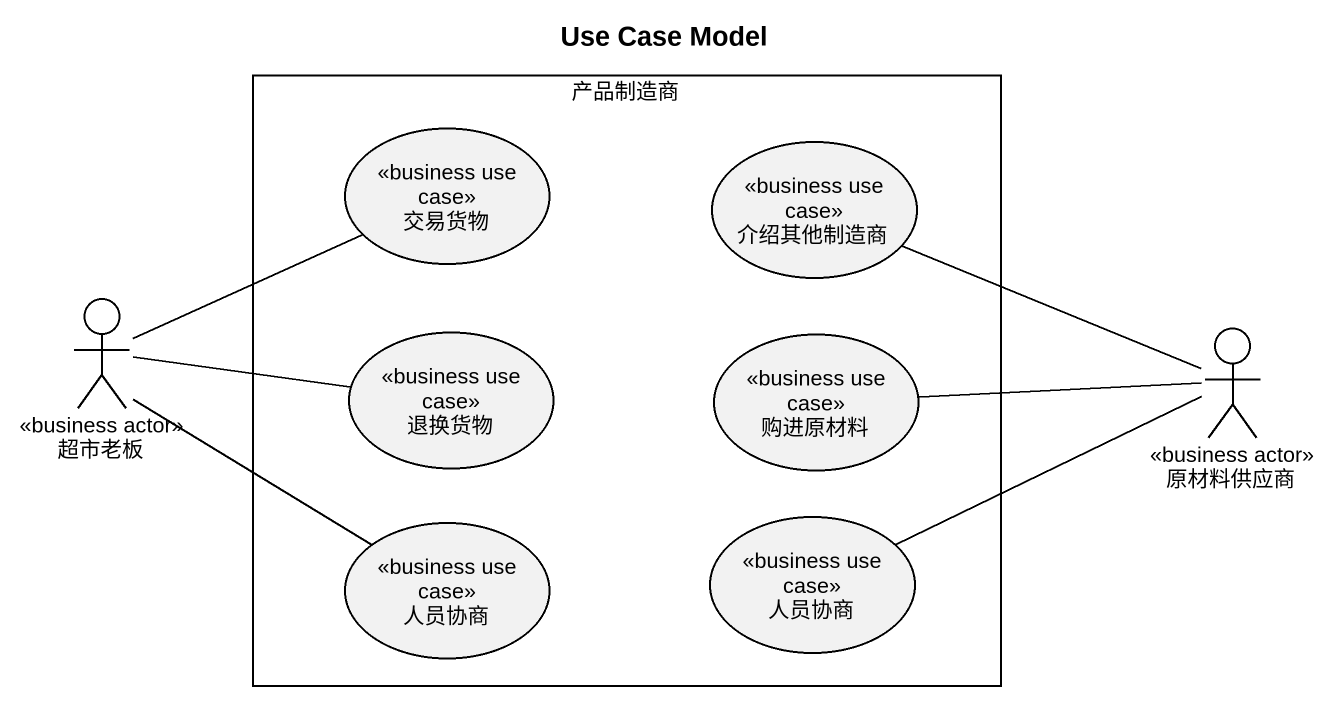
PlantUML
@startuml
title Use Case Model
rectangle 产品制造商 {
  usecase 交易货物 <<business use case>>
  usecase 介绍其他制造商 <<business use case>>
  usecase 退换货物 <<business use case>>
  usecase 购进原材料 <<business use case>>
  usecase 人员协商 <<business use case>>
  usecase "人员协商" as 人员协商_2 <<business use case>>
}
actor 超市老板 <<business actor>>
actor 原材料供应商 <<business actor>>
超市老板 -right- 交易货物
超市老板 -right- 退换货物
超市老板 -right- 人员协商
原材料供应商 -left- 介绍其他制造商
原材料供应商 -left- 购进原材料
原材料供应商 -left- 人员协商_2
@enduml
